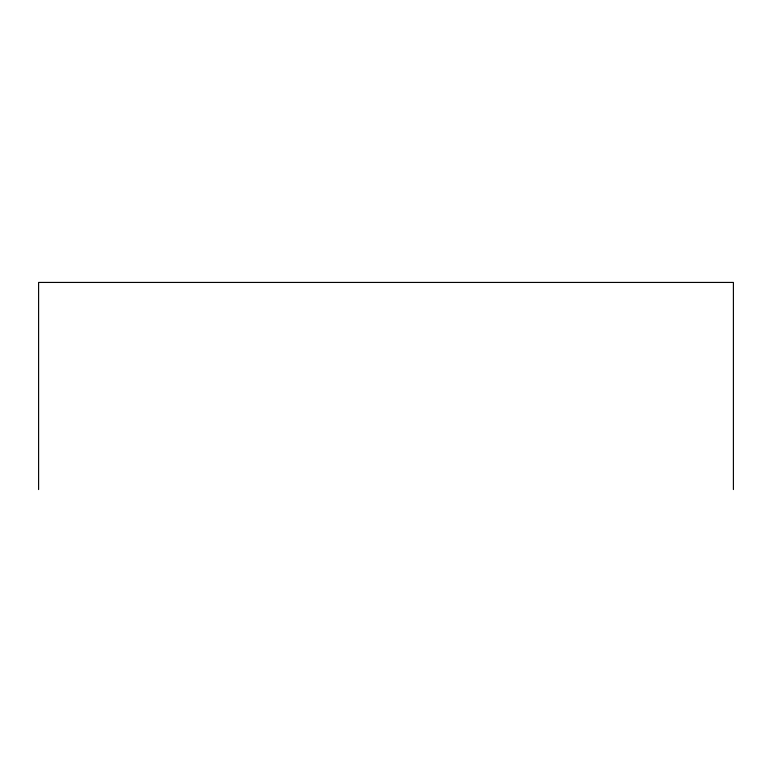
<?xml version="1.0" encoding="UTF-8"?>
<svg xmlns="http://www.w3.org/2000/svg" width="772" height="772" viewBox="0 0 772 772"><rect width="100%" height="100%" fill="white"/><g stroke="black" fill="none" stroke-linecap="round" stroke-linejoin="round"><path stroke-width="1.16" d="M733.4 489.564L733.4 282.436L38.6 282.436L38.6 489.564"/></g></svg>
